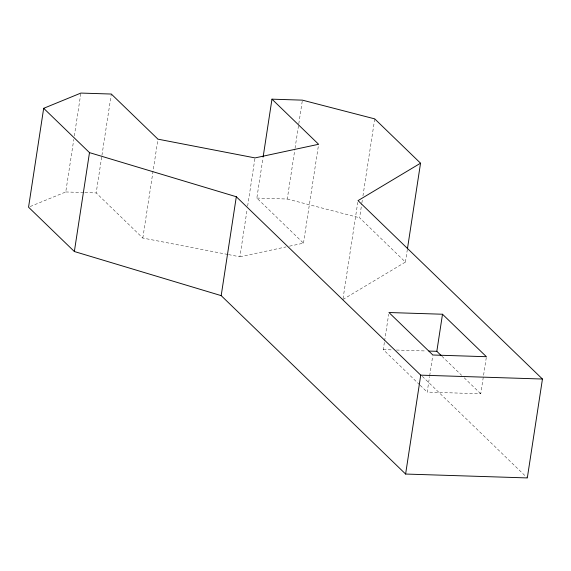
<?xml version="1.0" encoding="UTF-8"?>
<svg xmlns="http://www.w3.org/2000/svg" width="571" height="571" viewBox="0 0 571 571"><rect width="100%" height="100%" fill="white"/><g stroke="black" fill="none" stroke-linecap="round" stroke-linejoin="round"><path stroke-width="0.43" stroke-dasharray="2.85 2.14" d="M30.17 206.538L65.758 191.963L73.787 139.452M74.323 135.955L80.889 93.073M227.643 254.438L142.821 238.05L96.185 192.934L101.809 156.176M101.945 155.305L111.316 94.044M142.821 238.05L157.953 139.16M228.514 254.602L239.884 256.8L247.115 209.543M247.65 206.038L255.016 157.91M289.54 246.165L303.479 243.175L256.843 198.058L263.003 157.803M256.843 198.058L287.27 199.036L294.9 149.152M295.036 148.274L298.654 124.649M298.79 123.771L302.266 101.017M303.479 243.175L318.611 144.285M343.028 298.647L357.76 202.384M342.893 299.518L405.41 262.082L359.602 217.772L361.75 203.768M361.878 202.898L362.285 200.271M362.949 195.896L374.733 118.882M419.549 384.697L383.277 349.609L384.461 341.843M384.597 340.987L388.687 314.25M405.41 262.082L407.287 249.834M486.285 357.574L480.739 393.797L427.187 392.084L429.563 376.56M429.699 375.697L432.732 355.861M239.884 256.8L286.057 246.908M65.758 191.963L84.016 192.541M84.879 192.57L96.185 192.934M383.277 349.609L392.934 349.916M396.445 350.03L426.294 350.979M287.27 199.036L359.602 217.772M441.918 356.24L461.646 375.325M464.194 377.788L480.739 393.797M422.297 376.339L527.318 477.927M420.185 385.311L427.187 392.084"/><path stroke-width="0.86" d="M271.974 99.168L318.611 144.285L255.016 157.91L157.953 139.16L111.316 94.044L80.889 93.073L43.681 108.312L28.55 207.202L74.358 251.518L221.184 295.635L405.61 474.044L527.318 477.927L542.45 379.037L358.024 200.628L420.542 163.192L374.733 118.882L302.402 100.146L271.974 99.168L263.138 156.932M74.358 251.518L89.49 152.628L43.681 108.312M221.184 295.635L236.315 196.745L89.49 152.628M407.416 248.956L420.542 163.192M405.61 474.044L420.741 375.154L236.315 196.745M441.283 355.626L436.829 351.315L442.504 314.236L388.951 312.523L432.861 355.005L486.413 356.711L442.504 314.236M428.928 351.065L436.829 351.315M420.741 375.154L542.45 379.037"/></g></svg>
